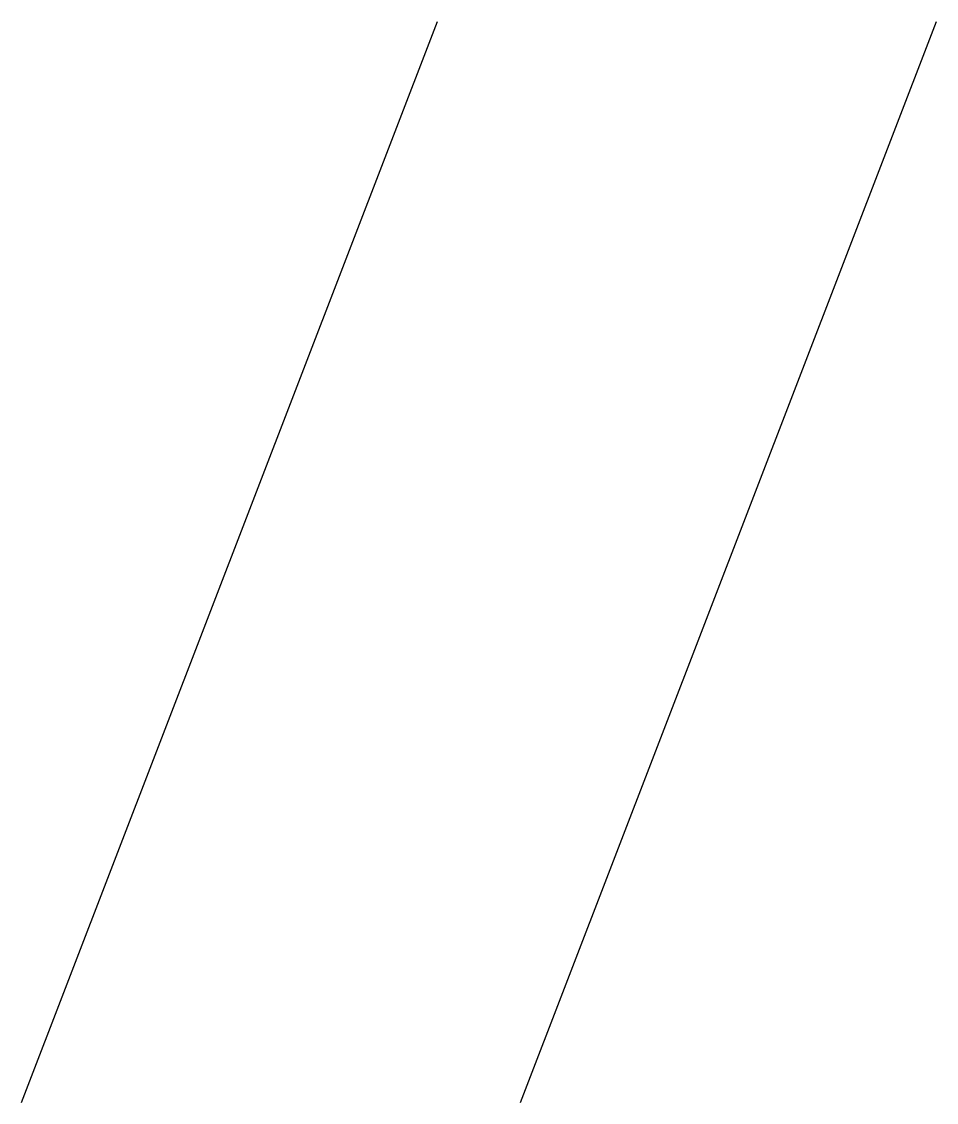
# Model space of a CAD drawing. Header units: millimetres. Extents: x 91.35 to 94.24, y 97.91 to 101.33.
import ezdxf

# ---------------------------------------------------------------- set-up
doc = ezdxf.new("R2010")
doc.units = ezdxf.units.MM
doc.header["$PDMODE"] = 35
doc.header["$PDSIZE"] = -2
doc.layers.add('00.1-SYMBOLS', color=3, linetype='Continuous')

# ---------------------------------------------------------------- blocks, each defined once
blk = doc.blocks.new('PH_GRPBLK')
at = {"layer": 'DEFPOINTS', "color": 0}
blk.add_point((0, 0), dxfattribs=at)

msp = doc.modelspace()

# ---------------------------------------------------------------- linework, layer by layer
at = {"layer": '00.1-SYMBOLS', "color": 2}
for p, q in [((91.3455, 97.9125), (92.6613, 101.3335)), ((92.9245, 97.9125), (94.2403, 101.3335))]:
    msp.add_line(p, q, dxfattribs=at)

# ---------------------------------------------------------------- block references
msp.add_blockref('PH_GRPBLK', (91.3455, 97.9125), dxfattribs=at)

doc.saveas('drawing.dxf')
